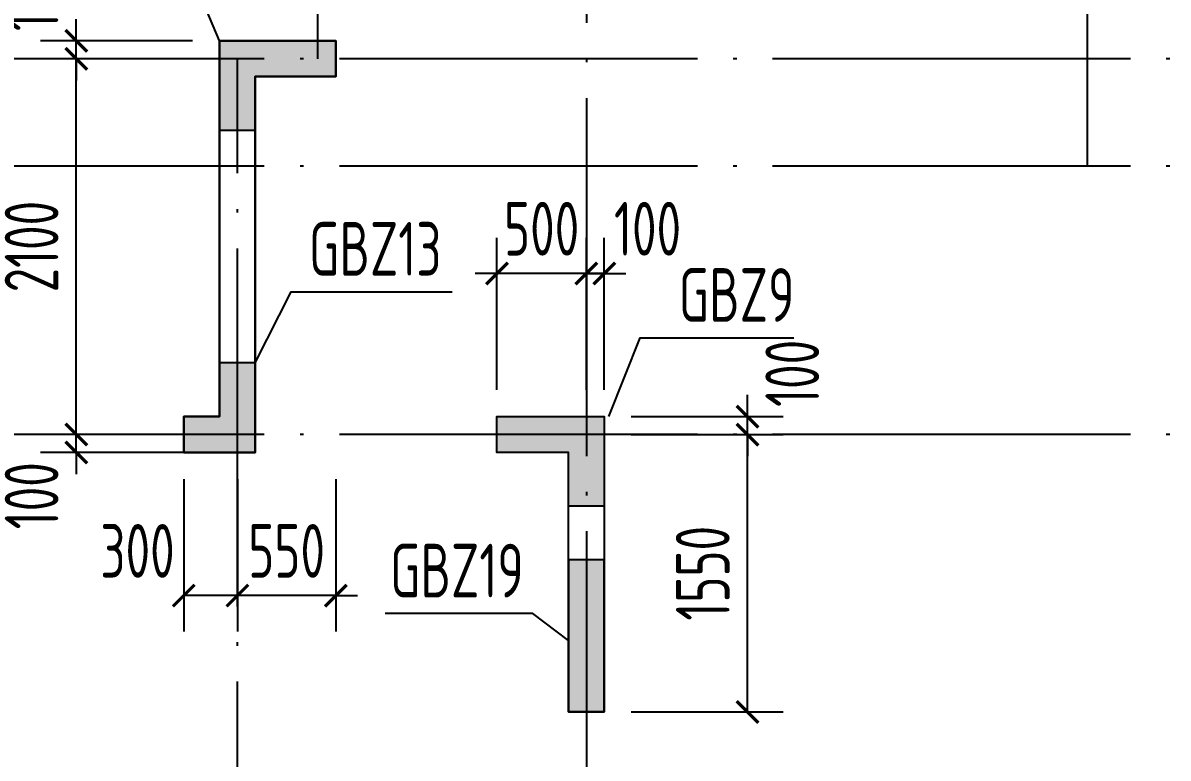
# Model space of a CAD drawing. Extents: x -461650 to 361314, y 245336 to 769729.
# Drawn here: x -88118 to -81719, y 714231 to 718339 of the extents above; entities that cross this region are included whole.
import ezdxf
from ezdxf.enums import TextEntityAlignment as Align

# ---------------------------------------------------------------- set-up
doc = ezdxf.new("R2010")
doc.units = 0
doc.header["$LTSCALE"] = 1000
doc.linetypes.add('DOTE', pattern=[2.42, 2, -0.2, 0.02, -0.2])
doc.layers.get('0').update_dxf_attribs({"linetype": 'CONTINUOUS'})
doc.layers.get('DEFPOINTS').update_dxf_attribs({"linetype": 'CONTINUOUS'})
for name, color, linetype in [('A-DOTE', 10, 'DOTE'), ('COLU_DE_TEXT', 7, 'CONTINUOUS'), ('LABEL', 1, 'CONTINUOUS'), ('S-Q墙实线', 6, 'CONTINUOUS'), ('S-Q墙标注', 3, 'CONTINUOUS'), ('S-X详图填充', 252, 'CONTINUOUS'), ('S-X详图实线', 4, 'CONTINUOUS')]:
    doc.layers.add(name, color=color, linetype=linetype)
doc.styles.add('TSSD_REIN', font='tssdeng.shx', dxfattribs={"width": 0.7, "height": 300, "bigfont": 'tssdchn.shx'})
doc.styles.add('结构文字', font='zstxt.shx', dxfattribs={"width": 0.7, "bigfont": 'zshz.shx'})
doc.dimstyles.new('STRUCK', dxfattribs={"dimtxt": 400, "dimasz": 121, "dimexe": 200, "dimexo": 150, "dimgap": 115, "dimtad": 1, "dimdec": 0, "dimdsep": 46, "dimtxsty": '结构文字', "dimblk": 'ARCHTICK', "dimcen": 400, "dimclrd": 3, "dimclre": 3, "dimclrt": 7, "dimadec": 0, "dimazin": 0, "dimtfac": 1, "dimtdec": 0, "dimtix": 1, "dimtmove": 2, "dimatfit": 3, "dimldrblk": '_DIMX', "dimfxl": 0, "dimtolj": 1, "dimtzin": 0, "dimarcsym": 0})

# ---------------------------------------------------------------- blocks, each defined once
blk = doc.blocks.new('20210726.16350016')
at = {"layer": 'A-DOTE'}
for p, q in [((48100, 10900), (48100, 21100)), ((45299.8, 13700), (45300, 3600)), ((43800, 11500), (43800, 13100)), ((55600, 11500), (3600, 11500)), ((43350, 3600), (43350, 11500)), ((55600, 10900), (3600, 10900)), ((55600, 9400), (3600, 9400))]:
    blk.add_line(p, q, dxfattribs=at)
blk = doc.blocks.new('_ArchTick')
at = {"color": 0, "linetype": 'ByBlock', "const_width": 0.15}
blk.add_lwpolyline([(-0.5, -0.5), (0.5, 0.5)], dxfattribs=at)
blk = doc.blocks.new('*D1855')
at = {"layer": 'DEFPOINTS', "color": 0}
for p in [(-86919.5, 715939.3), (-86369.5, 715939.3), (-86919.5, 715139.3)]:
    blk.add_point(p, dxfattribs=at)
at = {"layer": 'S-Q墙标注', "color": 3, "lineweight": -2}
for p, q in [((-86919.5, 715789.3), (-86919.5, 714939.3)), ((-86369.5, 715789.3), (-86369.5, 714939.3)), ((-86919.5, 715139.3), (-87040.5, 715139.3)), ((-86369.5, 715139.3), (-86919.5, 715139.3)), ((-86369.5, 715139.3), (-86248.5, 715139.3))]:
    blk.add_line(p, q, dxfattribs=at)
at = {"layer": 'S-Q墙标注', "color": 3, "lineweight": -2, "xscale": 121, "yscale": 121, "zscale": 121}
blk.add_blockref('_ArchTick', (-86919.5, 715139.3), dxfattribs=at)
at = {"layer": 'S-Q墙标注', "color": 3, "lineweight": -2, "xscale": 121, "yscale": 121, "zscale": 121, "rotation": 180}
blk.add_blockref('_ArchTick', (-86369.5, 715139.3), dxfattribs=at)
at = {"layer": 'S-Q墙标注', "color": 7, "insert": (-86644.5, 715389.3), "char_height": 300, "attachment_point": 5, "style": 'TSSD_REIN'}
blk.add_mtext('\\A1;550', dxfattribs=at)
blk = doc.blocks.new('_DIMX')
blk.add_line((-150, 0), (150, 0))
at = {"const_width": 50}
blk.add_lwpolyline([(-70, -70), (70, 70)], dxfattribs=at)
blk = doc.blocks.new('*D1856')
at = {"layer": 'DEFPOINTS', "color": 0}
for p in [(-87219.5, 715939.3), (-86919.5, 715939.3), (-87219.5, 715139.3)]:
    blk.add_point(p, dxfattribs=at)
at = {"layer": 'S-Q墙标注', "color": 3, "lineweight": -2}
for p, q in [((-87219.5, 715789.3), (-87219.5, 714939.3)), ((-86919.5, 715789.3), (-86919.5, 714939.3)), ((-86919.5, 715139.3), (-87219.5, 715139.3))]:
    blk.add_line(p, q, dxfattribs=at)
at = {"layer": 'S-Q墙标注', "color": 3, "lineweight": -2, "xscale": 121, "yscale": 121, "zscale": 121, "rotation": 180}
blk.add_blockref('_ArchTick', (-87219.5, 715139.3), dxfattribs=at)
at = {"layer": 'S-Q墙标注', "color": 3, "lineweight": -2, "xscale": 121, "yscale": 121, "zscale": 121}
blk.add_blockref('_ArchTick', (-86919.5, 715139.3), dxfattribs=at)
at = {"layer": 'S-Q墙标注', "color": 7, "insert": (-87477.6, 715389.3), "char_height": 300, "attachment_point": 5, "style": 'TSSD_REIN'}
blk.add_mtext('\\A1;300', dxfattribs=at)
blk = doc.blocks.new('*D1726')
at = {"layer": 'DEFPOINTS', "color": 0}
for p in [(-84869.5, 716039.3), (-84069.5, 716039.3), (-84869.6, 714489.1)]:
    blk.add_point(p, dxfattribs=at)
at = {"layer": 'S-Q墙标注', "color": 3, "lineweight": -2}
for p, q in [((-84719.5, 716039.3), (-83869.5, 716039.3)), ((-84069.5, 714489.1), (-84069.5, 716039.3)), ((-84719.6, 714489.1), (-83869.5, 714489.1))]:
    blk.add_line(p, q, dxfattribs=at)
at = {"layer": 'S-Q墙标注', "color": 3, "lineweight": -2, "xscale": 121, "yscale": 121, "zscale": 121}
for p, rotation in [((-84069.5, 716039.3), 90), ((-84069.5, 714489.1), 270)]:
    blk.add_blockref('_ArchTick', p, dxfattribs=dict(at, rotation=rotation))
at = {"layer": 'S-Q墙标注', "color": 7, "insert": (-84319.5, 715264.2), "char_height": 300, "attachment_point": 5, "rotation": 90, "style": 'TSSD_REIN'}
blk.add_mtext('\\A1;1550', dxfattribs=at)
blk = doc.blocks.new('*D1727')
at = {"layer": 'DEFPOINTS', "color": 0}
for p in [(-84869.5, 716139.3), (-84069.5, 716139.3), (-84869.5, 716039.3)]:
    blk.add_point(p, dxfattribs=at)
at = {"layer": 'S-Q墙标注', "color": 3, "lineweight": -2}
for p, q in [((-84069.5, 716139.3), (-84069.5, 716260.3)), ((-84719.5, 716139.3), (-83869.5, 716139.3)), ((-84069.5, 716039.3), (-84069.5, 716139.3)), ((-84719.5, 716039.3), (-83869.5, 716039.3)), ((-84069.5, 716039.3), (-84069.5, 715918.3))]:
    blk.add_line(p, q, dxfattribs=at)
at = {"layer": 'S-Q墙标注', "color": 3, "lineweight": -2, "xscale": 121, "yscale": 121, "zscale": 121}
for p, rotation in [((-84069.5, 716139.3), 270), ((-84069.5, 716039.3), 90)]:
    blk.add_blockref('_ArchTick', p, dxfattribs=dict(at, rotation=rotation))
at = {"layer": 'S-Q墙标注', "color": 7, "insert": (-83819.5, 716381.2), "char_height": 300, "attachment_point": 5, "rotation": 90, "style": 'TSSD_REIN'}
blk.add_mtext('\\A1;100', dxfattribs=at)
blk = doc.blocks.new('*D1728')
at = {"layer": 'DEFPOINTS', "color": 0}
for p in [(-84969.6, 716939.3), (-84969.6, 716139.3), (-84869.6, 716139.3)]:
    blk.add_point(p, dxfattribs=at)
at = {"layer": 'S-Q墙标注', "color": 3, "lineweight": -2}
for p, q in [((-84969.6, 716289.3), (-84969.6, 717139.3)), ((-84869.6, 716289.3), (-84869.6, 717139.3)), ((-84969.6, 716939.3), (-85090.6, 716939.3)), ((-84869.6, 716939.3), (-84969.6, 716939.3)), ((-84869.6, 716939.3), (-84748.6, 716939.3))]:
    blk.add_line(p, q, dxfattribs=at)
at = {"layer": 'S-Q墙标注', "color": 3, "lineweight": -2, "xscale": 121, "yscale": 121, "zscale": 121}
blk.add_blockref('_ArchTick', (-84969.6, 716939.3), dxfattribs=at)
at = {"layer": 'S-Q墙标注', "color": 3, "lineweight": -2, "xscale": 121, "yscale": 121, "zscale": 121, "rotation": 180}
blk.add_blockref('_ArchTick', (-84869.6, 716939.3), dxfattribs=at)
at = {"layer": 'S-Q墙标注', "color": 7, "insert": (-84627.7, 717189.3), "char_height": 300, "attachment_point": 5, "style": 'TSSD_REIN'}
blk.add_mtext('\\A1;100', dxfattribs=at)
blk = doc.blocks.new('*D1729')
at = {"layer": 'DEFPOINTS', "color": 0}
for p in [(-85469.5, 716939.3), (-85469.5, 716139.3), (-84969.6, 716139.3)]:
    blk.add_point(p, dxfattribs=at)
at = {"layer": 'S-Q墙标注', "color": 3, "lineweight": -2}
for p, q in [((-85469.5, 716289.3), (-85469.5, 717139.3)), ((-84969.6, 716289.3), (-84969.6, 717139.3)), ((-85469.5, 716939.3), (-85590.5, 716939.3)), ((-84969.6, 716939.3), (-85469.5, 716939.3)), ((-84969.6, 716939.3), (-84848.6, 716939.3))]:
    blk.add_line(p, q, dxfattribs=at)
at = {"layer": 'S-Q墙标注', "color": 3, "lineweight": -2, "xscale": 121, "yscale": 121, "zscale": 121}
blk.add_blockref('_ArchTick', (-85469.5, 716939.3), dxfattribs=at)
at = {"layer": 'S-Q墙标注', "color": 3, "lineweight": -2, "xscale": 121, "yscale": 121, "zscale": 121, "rotation": 180}
blk.add_blockref('_ArchTick', (-84969.6, 716939.3), dxfattribs=at)
at = {"layer": 'S-Q墙标注', "color": 7, "insert": (-85219.6, 717189.3), "char_height": 300, "attachment_point": 5, "style": 'TSSD_REIN'}
blk.add_mtext('\\A1;500', dxfattribs=at)
blk = doc.blocks.new('*D1747')
at = {"layer": 'DEFPOINTS', "color": 0}
for p in [(-87819.5, 716039.3), (-87019.5, 716039.3), (-87019.5, 715939.3)]:
    blk.add_point(p, dxfattribs=at)
at = {"layer": 'S-Q墙标注', "color": 3, "lineweight": -2}
for p, q in [((-87819.5, 716039.3), (-87819.5, 716160.3)), ((-87169.5, 716039.3), (-88019.5, 716039.3)), ((-87819.5, 715939.3), (-87819.5, 716039.3)), ((-87169.5, 715939.3), (-88019.5, 715939.3)), ((-87819.5, 715939.3), (-87819.5, 715818.3))]:
    blk.add_line(p, q, dxfattribs=at)
at = {"layer": 'S-Q墙标注', "color": 3, "lineweight": -2, "xscale": 121, "yscale": 121, "zscale": 121}
for p, rotation in [((-87819.5, 716039.3), 270), ((-87819.5, 715939.3), 90)]:
    blk.add_blockref('_ArchTick', p, dxfattribs=dict(at, rotation=rotation))
at = {"layer": 'S-Q墙标注', "color": 7, "insert": (-88069.5, 715697.4), "char_height": 300, "attachment_point": 5, "rotation": 90, "style": 'TSSD_REIN'}
blk.add_mtext('\\A1;100', dxfattribs=at)
blk = doc.blocks.new('*D1748')
at = {"layer": 'DEFPOINTS', "color": 0}
for p in [(-87819.5, 718139.3), (-87019.5, 718139.3), (-87019.5, 716039.3)]:
    blk.add_point(p, dxfattribs=at)
at = {"layer": 'S-Q墙标注', "color": 3, "lineweight": -2}
for p, q in [((-87169.5, 718139.3), (-88019.5, 718139.3)), ((-87819.5, 716039.3), (-87819.5, 718139.3)), ((-87169.5, 716039.3), (-88019.5, 716039.3))]:
    blk.add_line(p, q, dxfattribs=at)
at = {"layer": 'S-Q墙标注', "color": 3, "lineweight": -2, "xscale": 121, "yscale": 121, "zscale": 121}
for p, rotation in [((-87819.5, 718139.3), 90), ((-87819.5, 716039.3), 270)]:
    blk.add_blockref('_ArchTick', p, dxfattribs=dict(at, rotation=rotation))
at = {"layer": 'S-Q墙标注', "color": 7, "insert": (-88069.5, 717089.3), "char_height": 300, "attachment_point": 5, "rotation": 90, "style": 'TSSD_REIN'}
blk.add_mtext('\\A1;2100', dxfattribs=at)
blk = doc.blocks.new('*D1749')
at = {"layer": 'DEFPOINTS', "color": 0}
for p in [(-87819.5, 718239.3), (-87019.5, 718239.3), (-87019.5, 718139.3)]:
    blk.add_point(p, dxfattribs=at)
at = {"layer": 'S-Q墙标注', "color": 3, "lineweight": -2}
for p, q in [((-87819.5, 718239.3), (-87819.5, 718360.3)), ((-87169.5, 718239.3), (-88019.5, 718239.3)), ((-87819.5, 718139.3), (-87819.5, 718239.3)), ((-87169.5, 718139.3), (-88019.5, 718139.3)), ((-87819.5, 718139.3), (-87819.5, 718018.3))]:
    blk.add_line(p, q, dxfattribs=at)
at = {"layer": 'S-Q墙标注', "color": 3, "lineweight": -2, "xscale": 121, "yscale": 121, "zscale": 121}
for p, rotation in [((-87819.5, 718239.3), 270), ((-87819.5, 718139.3), 90)]:
    blk.add_blockref('_ArchTick', p, dxfattribs=dict(at, rotation=rotation))
at = {"layer": 'S-Q墙标注', "color": 7, "insert": (-88069.5, 718481.3), "char_height": 300, "attachment_point": 5, "rotation": 90, "style": 'TSSD_REIN'}
blk.add_mtext('\\A1;100', dxfattribs=at)

msp = doc.modelspace()

# ---------------------------------------------------------------- hatches: boundary and pattern name
at = {"layer": 'S-X详图填充'}
h = msp.add_hatch(color=256, dxfattribs=at)
h.dxf.hatch_style = 1
h.paths.add_polyline_path([(-87019.51, 717739.36), (-86819.51, 717739.36), (-86819.51, 718039.36), (-86369.51, 718039.36), (-86369.51, 718239.36), (-87019.51, 718239.36)])
h = msp.add_hatch(color=256, dxfattribs=at)
h.dxf.hatch_style = 1
h.paths.add_polyline_path([(-86819.51, 716439.36), (-87019.51, 716439.36), (-87019.51, 716139.36), (-87219.51, 716139.36), (-87219.51, 715939.36), (-86819.51, 715939.36)])
h = msp.add_hatch(color=256, dxfattribs=at)
h.dxf.hatch_style = 1
h.paths.add_polyline_path([(-84869.61, 715639.31), (-85069.61, 715639.31), (-85069.61, 715939.31), (-85469.61, 715939.31), (-85469.61, 716139.31), (-84869.61, 716139.31)])
h = msp.add_hatch(color=256, dxfattribs=at)
h.dxf.hatch_style = 1
h.paths.add_polyline_path([(-84869.61, 715339.32), (-85069.61, 715339.32), (-85069.61, 714489.05), (-84869.61, 714489.05)])

# ---------------------------------------------------------------- linework, layer by layer
at = {"layer": 'LABEL'}
for points in [[(-87019.5, 718239.36), (-87219.5, 718712.16), (-88085.96, 718712.16)], [(-86819.53, 716439.36), (-86619.53, 716836.89), (-85719.94, 716836.89)], [(-84844.71, 716139.34), (-84669.71, 716579.34), (-83810.28, 716579.34)], [(-85069.59, 714889.02), (-85269.59, 715039.06), (-86093.5, 715039.06)]]:
    msp.add_lwpolyline(points, dxfattribs=at)
at = {"layer": 'S-Q墙实线'}
for points in [[(-87019.5, 716139.34), (-87219.5, 716139.34), (-87219.5, 715939.34), (-86819.5, 715939.34), (-86819.5, 718039.34), (-86369.62, 718039.34), (-86369.62, 718239.34), (-87019.5, 718239.34)], [(-85069.61, 714489.05), (-85069.61, 715939.31), (-85469.61, 715939.31), (-85469.61, 716139.31), (-84869.61, 716139.31), (-84869.61, 714489.05)]]:
    msp.add_lwpolyline(points, close=True, dxfattribs=at)
at = {"layer": 'S-Q墙实线', "ltscale": 0.5}
msp.add_lwpolyline([(-86369.5, 718039.34), (-86819.5, 718039.34), (-86819.5, 715939.34), (-87219.5, 715939.34), (-87219.5, 716139.34), (-87019.5, 716139.34), (-87019.5, 718239.34), (-86369.5, 718239.34), (-86369.5, 718039.34)], dxfattribs=at)
at = {"layer": 'S-X详图实线'}
for points in [[(-87019.51, 717739.36), (-86819.51, 717739.36), (-86819.51, 718039.36), (-86369.51, 718039.36), (-86369.51, 718239.36), (-87019.51, 718239.36), (-87019.51, 717739.36)], [(-86819.51, 716439.36), (-87019.51, 716439.36), (-87019.51, 716139.36), (-87219.51, 716139.36), (-87219.51, 715939.36), (-86819.51, 715939.36), (-86819.51, 716439.36)], [(-84869.61, 715639.31), (-85069.61, 715639.31), (-85069.61, 715939.31), (-85469.61, 715939.31), (-85469.61, 716139.31), (-84869.61, 716139.31), (-84869.61, 715639.31)], [(-84869.61, 715339.32), (-85069.61, 715339.32), (-85069.61, 714489.05), (-84869.61, 714489.05), (-84869.61, 714889.01)]]:
    msp.add_lwpolyline(points, close=True, dxfattribs=at)

# ---------------------------------------------------------------- block references
at = {"layer": 'A-DOTE'}
msp.add_blockref('20210726.16350016', (-130269.5, 706639.29), dxfattribs=at)

# ---------------------------------------------------------------- texts
at = {"layer": 'COLU_DE_TEXT', "style": 'TSSD_REIN', "width": 0.7}
for s, p in [('GBZ13', (-86519.53, 716836.89)), ('GBZ9', (-84453.68, 716579.34)), ('GBZ19', (-86066.5, 715039.06))]:
    msp.add_text(s, height=300, dxfattribs=at).set_placement(p, align=Align.BOTTOM_LEFT)

# ---------------------------------------------------------------- dimensions: what is measured, and where the dimension line sits
at = {"layer": 'S-Q墙标注'}
for base, p1, p2, angle, picture, middle in [((-87819.5, 718239.34), (-87019.5, 718139.34), (-87019.5, 718239.34), 90, '*D1749', (-88069.5, 718481.26)), ((-84969.61, 716939.31), (-84869.61, 716139.31), (-84969.61, 716139.31), 180, '*D1728', (-84627.69, 717189.31)), ((-84069.5, 716139.31), (-84869.5, 716039.31), (-84869.5, 716139.31), 90, '*D1727', (-83819.5, 716381.24)), ((-87819.5, 716039.34), (-87019.5, 715939.34), (-87019.5, 716039.34), 90, '*D1747', (-88069.5, 715697.42)), ((-87219.5, 715139.34), (-86919.5, 715939.34), (-87219.5, 715939.34), 180, '*D1856', (-87477.57, 715389.34))]:
    dim = msp.add_linear_dim(base=base, p1=p1, p2=p2, angle=angle, dimstyle='STRUCK', override={"dimtxt": 300, "dimgap": 100, "dimtxsty": 'TSSD_REIN'}, dxfattribs=at)
    dim.commit()
    dim.dimension.update_dxf_attribs({"geometry": picture, "text_midpoint": middle, "dimtype": 160})
for base, p1, p2, angle, picture, middle in [((-87819.5, 718139.34), (-87019.5, 716039.34), (-87019.5, 718139.34), 90, '*D1748', (-88069.5, 717089.34)), ((-85469.53, 716939.31), (-84969.61, 716139.31), (-85469.53, 716139.31), 180, '*D1729', (-85219.57, 717189.31)), ((-84069.5, 716039.31), (-84869.61, 714489.05), (-84869.5, 716039.31), 90, '*D1726', (-84319.5, 715264.18)), ((-86919.5, 715139.34), (-86369.51, 715939.34), (-86919.5, 715939.34), 180, '*D1855', (-86644.5, 715389.34))]:
    dim = msp.add_linear_dim(base=base, p1=p1, p2=p2, angle=angle, dimstyle='STRUCK', override={"dimtxt": 300, "dimgap": 100, "dimtxsty": 'TSSD_REIN'}, dxfattribs=at)
    dim.commit()
    dim.dimension.update_dxf_attribs({"geometry": picture, "text_midpoint": middle})

doc.saveas('drawing.dxf')
